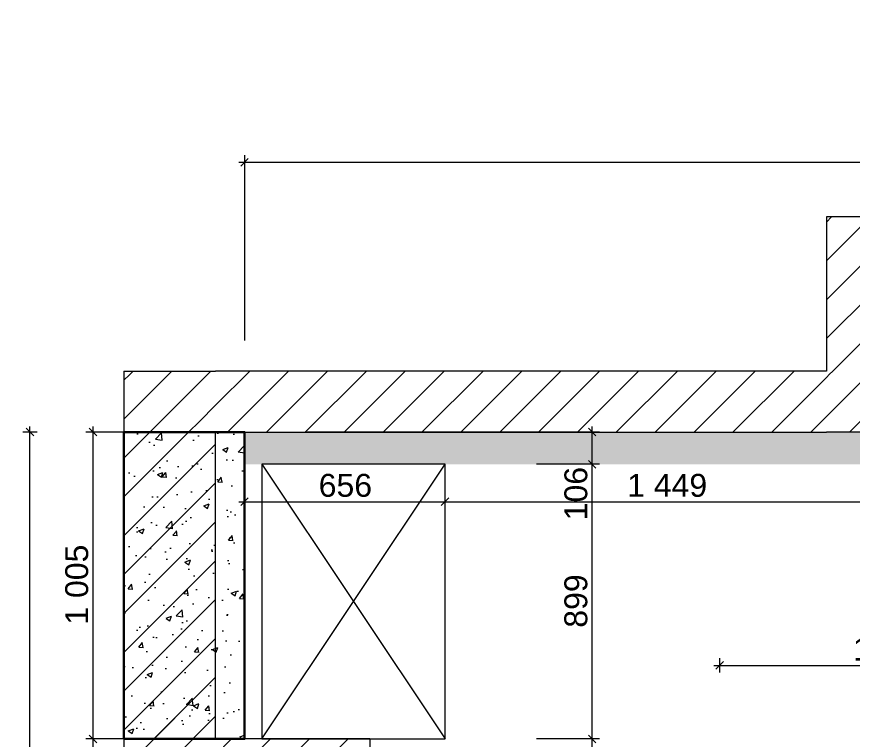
# Model space of a CAD drawing. Header units: millimetres. Extents: x 2336463 to 2579121, y 595385 to 778077.
# Drawn here: x 2495538 to 2498274, y 697094 to 699461 of the extents above; entities that cross this region are included whole.
import ezdxf

# ---------------------------------------------------------------- set-up
doc = ezdxf.new("R2010")
doc.units = ezdxf.units.MM
doc.header["$MEASUREMENT"] = 0
for name, color, linetype, lineweight in [('+комнаты_Ном._пера__100', 2, 'Continuous', 5), ('1 Планировка_Ном._пера__1', 7, 'Continuous', 13), ('сит план_Ном._пера__1', 7, 'Continuous', 13), ('сит план_Ном._пера__21', 7, 'Continuous', 30)]:
    doc.layers.add(name, color=color, linetype=linetype, lineweight=lineweight)
for name, color, linetype in [('1 Планировка', 7, 'Continuous'), ('1 Планировка размеры', 7, 'Continuous'), ('сит план', 7, 'Continuous')]:
    doc.layers.add(name, color=color, linetype=linetype)
for name, color, linetype, lineweight, true_color in [('1 Планировка размеры_Ном._пера__242', 7, 'Continuous', 13, 0x1b55b5), ('1 Планировка размеры_Ном._пера__58', 7, 'Continuous', 5, 0xdf0000), ('сит план_Ном._пера__87', 7, 'Continuous', 20, 0x6a6a6a)]:
    doc.layers.add(name, color=color, linetype=linetype, lineweight=lineweight, true_color=true_color)
doc.styles.add('СГЕНЕРИР_СТИЛЬ_1', font='arial.ttf')
doc.dimstyles.new('СГЕНЕРИР_СТИЛЬ__1', dxfattribs={"dimtxt": 75, "dimasz": 23.75, "dimexe": 0.18, "dimexo": 300, "dimgap": 0, "dimtad": 1, "dimtih": 1, "dimtoh": 1, "dimdec": 0, "dimzin": 0, "dimdsep": 46, "dimtxsty": 'СГЕНЕРИР_СТИЛЬ_1', "dimblk": 'ARROWHEAD_6', "dimblk1": 'ARROWHEAD_6', "dimblk2": 'ARROWHEAD_6', "dimcen": 0.09, "dimclrd": 256, "dimclre": 256, "dimclrt": 256, "dimazin": 0, "dimtfac": 1, "dimtdec": 4, "dimtmove": 0, "dimatfit": 3, "dimfxl": 0, "dimtolj": 1, "dimtzin": 0, "dimarcsym": 0})
doc.dimstyles.new('СГЕНЕРИР_СТИЛЬ__2', dxfattribs={"dimtxt": 75, "dimasz": 23.75, "dimexe": 0.18, "dimexo": 300, "dimgap": 0, "dimtad": 1, "dimdec": 0, "dimzin": 0, "dimdsep": 46, "dimtxsty": 'СГЕНЕРИР_СТИЛЬ_1', "dimblk": 'ARROWHEAD_6', "dimblk1": 'ARROWHEAD_6', "dimblk2": 'ARROWHEAD_6', "dimcen": 0.09, "dimclrd": 256, "dimclre": 256, "dimclrt": 256, "dimazin": 0, "dimtfac": 1, "dimtdec": 4, "dimtmove": 0, "dimatfit": 3, "dimfxl": 0, "dimtolj": 1, "dimtzin": 0, "dimarcsym": 0})
doc.dimstyles.new('СГЕНЕРИР_СТИЛЬ__7', dxfattribs={"dimtxt": 150, "dimasz": 23.75, "dimexe": 0.18, "dimexo": 300, "dimgap": 0, "dimtad": 1, "dimdec": 0, "dimzin": 0, "dimdsep": 46, "dimtxsty": 'СГЕНЕРИР_СТИЛЬ_1', "dimblk": 'ARROWHEAD_6', "dimblk1": 'ARROWHEAD_6', "dimblk2": 'ARROWHEAD_6', "dimcen": 0.09, "dimclrd": 256, "dimclre": 256, "dimclrt": 256, "dimazin": 0, "dimtfac": 1, "dimtdec": 4, "dimtmove": 0, "dimatfit": 3, "dimfxl": 0, "dimtolj": 1, "dimtzin": 0, "dimarcsym": 0})
pattern_1 = [(45, (2086872.015, 585813.69), (-63.639609, 63.639609), [])]

# ---------------------------------------------------------------- blocks, each defined once
blk = doc.blocks.new('Перекрытие_53', base_point=(2496940.3, 697095.3))
at = {"layer": '1 Планировка_Ном._пера__1', "color": 7, "linetype": 'Continuous', "lineweight": 13, "flags": 128}
blk.add_lwpolyline([(2496940.3, 697095.3), (2496940.3, 697994.8), (2496340.3, 697994.8), (2496340.3, 697095.3)], close=True, dxfattribs=at)
blk = doc.blocks.new('Стена_228', base_point=(2498188.9, 698805.1))
at = {"layer": 'сит план_Ном._пера__87', "linetype": 'Continuous', "lineweight": 20, "true_color": 0x6a6a6a}
h = blk.add_hatch(dxfattribs=at)
h.set_pattern_fill('Блоки_Бетонные_Эффективные', color=251, style=0, pattern_type=2)
h.set_pattern_definition(pattern_1)
h.paths.add_polyline_path([(2498388.9, 698300.3), (2498388.9, 698805.1), (2498188.9, 698805.1), (2498188.9, 698300.3)])
h = blk.add_hatch(dxfattribs=at)
h.set_pattern_fill('Блоки_Бетонные_Эффективные', color=251, style=0, pattern_type=2)
h.set_pattern_definition(pattern_1)
h.paths.add_polyline_path([(2498188.9, 698100.3), (2498388.9, 698100.3), (2498188.9, 698300.3)])
h = blk.add_hatch(dxfattribs=at)
h.set_pattern_fill('Блоки_Бетонные_Эффективные', color=251, style=0, pattern_type=2)
h.set_pattern_definition(pattern_1)
h.paths.add_polyline_path([(2498188.9, 698300.3), (2498388.9, 698100.3), (2498388.9, 698300.3)])
at = {"layer": 'сит план_Ном._пера__1', "color": 7, "linetype": 'Continuous', "lineweight": 13, "flags": 128}
for points in [[(2498188.9, 698805.1), (2498188.9, 698300.3)], [(2498388.9, 698805.1), (2498188.9, 698805.1)], [(2498388.9, 698100.3), (2498388.9, 698805.1)], [(2498388.9, 698100.3), (2498188.9, 698100.3)]]:
    blk.add_lwpolyline(points, dxfattribs=at)
blk = doc.blocks.new('Стена_229', base_point=(2498188.9, 698300.3))
at = {"layer": 'сит план_Ном._пера__87', "linetype": 'Continuous', "lineweight": 20, "true_color": 0x6a6a6a}
h = blk.add_hatch(dxfattribs=at)
h.set_pattern_fill('Блоки_Бетонные_Эффективные', color=251, style=0, pattern_type=2)
h.set_pattern_definition(pattern_1)
h.paths.add_polyline_path([(2498188.9, 698300.3), (2496188.9, 698300.3), (2496188.9, 698100.3), (2498188.9, 698100.3)])
at = {"layer": 'сит план_Ном._пера__1', "color": 7, "linetype": 'Continuous', "lineweight": 13, "flags": 128}
for points in [[(2498188.9, 698300.3), (2496188.9, 698300.3)], [(2496188.9, 698100.3), (2498188.9, 698100.3)]]:
    blk.add_lwpolyline(points, dxfattribs=at)
blk = doc.blocks.new('Стена_234', base_point=(2495888.9, 698100.3))
at = {"layer": 'сит план_Ном._пера__87', "linetype": 'Continuous', "lineweight": 20, "true_color": 0x6a6a6a}
h = blk.add_hatch(dxfattribs=at)
h.set_pattern_fill('Блоки_Бетонные_Эффективные', color=251, style=0, pattern_type=2)
h.set_pattern_definition(pattern_1)
h.paths.add_polyline_path([(2495888.9, 698100.3), (2495888.9, 697094.3), (2496188.9, 697094.3), (2496188.9, 698100.3)])
at = {"layer": 'сит план_Ном._пера__1', "color": 7, "linetype": 'Continuous', "lineweight": 13, "flags": 128}
for points in [[(2495888.9, 698100.3), (2495888.9, 697094.3)], [(2496188.9, 697094.3), (2496188.9, 698100.3)]]:
    blk.add_lwpolyline(points, dxfattribs=at)
blk = doc.blocks.new('Стена_235', base_point=(2495888.9, 698300.3))
at = {"layer": 'сит план_Ном._пера__87', "linetype": 'Continuous', "lineweight": 20, "true_color": 0x6a6a6a}
h = blk.add_hatch(dxfattribs=at)
h.set_pattern_fill('Блоки_Бетонные_Эффективные', color=251, style=0, pattern_type=2)
h.set_pattern_definition(pattern_1)
h.paths.add_polyline_path([(2495888.9, 698300.3), (2496188.9, 698100.3), (2496188.9, 698300.3)])
h = blk.add_hatch(dxfattribs=at)
h.set_pattern_fill('Блоки_Бетонные_Эффективные', color=251, style=0, pattern_type=2)
h.set_pattern_definition(pattern_1)
h.paths.add_polyline_path([(2496188.9, 698100.3), (2495888.9, 698300.3), (2495888.9, 698100.3)])
h = blk.add_hatch(dxfattribs=at)
h.set_pattern_fill('Блоки_Бетонные_Эффективные', color=251, style=0, pattern_type=2)
h.set_pattern_definition(pattern_1)
h.paths.add_polyline_path([(2495888.9, 698100.3), (2495888.9, 695050.3), (2496188.9, 695050.3), (2496188.9, 698100.3)])
at = {"layer": 'сит план_Ном._пера__1', "color": 7, "linetype": 'Continuous', "lineweight": 13, "flags": 128}
for points in [[(2495888.9, 698300.3), (2496188.9, 698300.3)], [(2495888.9, 698300.3), (2495888.9, 695050.3)], [(2496188.9, 697095.3), (2496188.9, 698100.3)]]:
    blk.add_lwpolyline(points, dxfattribs=at)
blk = doc.blocks.new('Стена_236', base_point=(2495888.9, 697095.3))
at = {"layer": 'сит план_Ном._пера__87', "linetype": 'Continuous', "lineweight": 20, "true_color": 0x6a6a6a}
h = blk.add_hatch(dxfattribs=at)
h.set_pattern_fill('Блоки_Бетонные_Эффективные', color=251, style=0, pattern_type=2)
h.set_pattern_definition(pattern_1)
h.paths.add_polyline_path([(2496593.9, 697095.3), (2496188.9, 697095.3), (2496188.9, 696995.3), (2496593.9, 696995.3)])
h = blk.add_hatch(dxfattribs=at)
h.set_pattern_fill('Блоки_Бетонные_Эффективные', color=251, style=0, pattern_type=2)
h.set_pattern_definition(pattern_1)
h.paths.add_polyline_path([(2496593.9, 696995.3), (2496693.9, 696995.3), (2496693.9, 697095.3)])
h = blk.add_hatch(dxfattribs=at)
h.set_pattern_fill('Блоки_Бетонные_Эффективные', color=251, style=0, pattern_type=2)
h.set_pattern_definition(pattern_1)
h.paths.add_polyline_path([(2496593.9, 697095.3), (2496593.9, 696995.3), (2496693.9, 697095.3)])
at = {"layer": 'сит план_Ном._пера__1', "color": 7, "linetype": 'Continuous', "lineweight": 13, "flags": 128}
for points in [[(2496693.9, 697095.3), (2496188.9, 697095.3)], [(2496693.9, 697095.3), (2496693.9, 696995.3)], [(2496188.9, 696995.3), (2496593.9, 696995.3)]]:
    blk.add_lwpolyline(points, dxfattribs=at)
blk = doc.blocks.new('*D2767', base_point=(2086872, 585813.7))
at = {"layer": '1 Планировка размеры_Ном._пера__242', "color": 152, "linetype": 'Continuous', "lineweight": 13, "true_color": 0x1b55b5}
for p, q in [((2497409.6, 697107.8), (2497434.6, 697082.8)), ((2497445.6, 697095.3), (2497240.3, 697095.3)), ((2497422.1, 696555.3), (2497422.1, 697095.3)), ((2497445.6, 696555.3), (2496993.9, 696555.3)), ((2497409.6, 696567.8), (2497434.6, 696542.8))]:
    blk.add_line(p, q, dxfattribs=at)
at = {"layer": '1 Планировка размеры_Ном._пера__242', "color": 152, "lineweight": 13, "true_color": 0x1b55b5, "insert": (2497407.1, 696739.9), "char_height": 75, "attachment_point": 7, "rotation": 90, "style": 'СГЕНЕРИР_СТИЛЬ_1'}
blk.add_mtext('\\A1;{\\pql;\\fArial|b0|i0|c204|p38;540}', dxfattribs=at)
blk = doc.blocks.new('ARROWHEAD_6')
at = {"color": 0, "linetype": 'Continuous', "lineweight": 0}
for p, q in [((0, 0), (-1, 0)), ((-0.5, -0.5), (0.5, 0.5))]:
    blk.add_line(p, q, dxfattribs=at)
blk = doc.blocks.new('*D2768', base_point=(2086872, 585813.7))
at = {"layer": '1 Планировка размеры_Ном._пера__242', "color": 152, "linetype": 'Continuous', "lineweight": 13, "true_color": 0x1b55b5}
for p, q in [((2497409.6, 698007.3), (2497434.6, 697982.3)), ((2497445.6, 697994.8), (2497240.3, 697994.8)), ((2497422.1, 697095.3), (2497422.1, 697994.8)), ((2497409.6, 697107.8), (2497434.6, 697082.8)), ((2497445.6, 697095.3), (2497240.3, 697095.3))]:
    blk.add_line(p, q, dxfattribs=at)
at = {"layer": '1 Планировка размеры_Ном._пера__242', "color": 152, "lineweight": 13, "true_color": 0x1b55b5, "char_height": 75, "attachment_point": 7, "rotation": 90, "style": 'СГЕНЕРИР_СТИЛЬ_1'}
for s, insert in [('\\A1;{\\pql;\\fArial|b0|i0|c204|p38;106}', (2497407.1, 697811.5)), ('\\A1;{\\pql;\\fArial|b0|i0|c204|p38;899}', (2497407.1, 697459.7))]:
    blk.add_mtext(s, dxfattribs=dict(at, insert=insert))
blk = doc.blocks.new('*D2769', base_point=(2086872, 585813.7))
at = {"layer": '1 Планировка размеры_Ном._пера__242', "color": 152, "linetype": 'Continuous', "lineweight": 13, "true_color": 0x1b55b5}
for p, q in [((2497434.6, 698087.8), (2497409.6, 698112.8)), ((2497422.1, 698100.3), (2497422.1, 698119)), ((2497445.6, 698100.3), (2496488.9, 698100.3)), ((2497422.1, 697994.8), (2497422.1, 698100.3)), ((2497409.6, 698007.3), (2497434.6, 697982.3)), ((2497445.6, 697994.8), (2497240.3, 697994.8))]:
    blk.add_line(p, q, dxfattribs=at)
blk = doc.blocks.new('*D2792', base_point=(2086872, 585813.7))
at = {"layer": '1 Планировка размеры_Ном._пера__242', "color": 152, "linetype": 'Continuous', "lineweight": 13, "true_color": 0x1b55b5}
for p, q in [((2497852, 697348.7), (2497827, 697323.7)), ((2497839.5, 697312.8), (2497839.5, 697359.6)), ((2498957, 697323.7), (2498982, 697348.7)), ((2498969.5, 697312.8), (2498969.5, 697359.6)), ((2497820.7, 697336.2), (2497839.5, 697336.2)), ((2497839.5, 697336.2), (2498969.5, 697336.2)), ((2498969.5, 697336.2), (2498988.2, 697336.2))]:
    blk.add_line(p, q, dxfattribs=at)
at = {"layer": '1 Планировка размеры_Ном._пера__242', "color": 152, "lineweight": 13, "true_color": 0x1b55b5, "insert": (2498276.2, 697351.2), "char_height": 75, "attachment_point": 7, "style": 'СГЕНЕРИР_СТИЛЬ_1'}
blk.add_mtext('\\A1;{\\pql;\\fArial|b0|i0|c204|p38;1\xa0130}', dxfattribs=at)
blk = doc.blocks.new('*D2798', base_point=(2086872, 585813.7))
at = {"layer": '1 Планировка размеры_Ном._пера__242', "color": 152, "linetype": 'Continuous', "lineweight": 13, "true_color": 0x1b55b5}
for p, q in [((2495775.5, 697107.8), (2495800.5, 697082.8)), ((2496393.9, 697095.3), (2495764.6, 697095.3)), ((2495788, 696555.3), (2495788, 697095.3)), ((2496393.9, 696555.3), (2495764.6, 696555.3)), ((2495775.5, 696567.8), (2495800.5, 696542.8))]:
    blk.add_line(p, q, dxfattribs=at)
at = {"layer": '1 Планировка размеры_Ном._пера__242', "color": 152, "lineweight": 13, "true_color": 0x1b55b5, "insert": (2495773, 696739.9), "char_height": 75, "attachment_point": 7, "rotation": 90, "style": 'СГЕНЕРИР_СТИЛЬ_1'}
blk.add_mtext('\\A1;{\\pql;\\fArial|b0|i0|c204|p38;540}', dxfattribs=at)
blk = doc.blocks.new('*D2799', base_point=(2086872, 585813.7))
at = {"layer": '1 Планировка размеры_Ном._пера__242', "color": 152, "linetype": 'Continuous', "lineweight": 13, "true_color": 0x1b55b5}
for p, q in [((2495800.5, 698087.8), (2495775.5, 698112.8)), ((2495788, 698100.3), (2495788, 698119)), ((2495888.9, 698100.3), (2495764.6, 698100.3)), ((2495788, 697095.3), (2495788, 698100.3)), ((2495775.5, 697107.8), (2495800.5, 697082.8)), ((2496393.9, 697095.3), (2495764.6, 697095.3))]:
    blk.add_line(p, q, dxfattribs=at)
at = {"layer": '1 Планировка размеры_Ном._пера__242', "color": 152, "lineweight": 13, "true_color": 0x1b55b5, "insert": (2495773, 697469.6), "char_height": 75, "attachment_point": 7, "rotation": 90, "style": 'СГЕНЕРИР_СТИЛЬ_1'}
blk.add_mtext('\\A1;{\\pql;\\fArial|b0|i0|c204|p38;1\xa0005}', dxfattribs=at)
blk = doc.blocks.new('*D2803', base_point=(2086872, 585813.7))
at = {"layer": '1 Планировка размеры_Ном._пера__242', "color": 152, "linetype": 'Continuous', "lineweight": 13, "true_color": 0x1b55b5}
for p, q in [((2496283.9, 697848.9), (2496283.9, 697895.8)), ((2496940.3, 697848.9), (2496940.3, 697895.8)), ((2496265.1, 697872.4), (2496283.9, 697872.4)), ((2496296.4, 697884.9), (2496271.4, 697859.9)), ((2496283.9, 697872.4), (2496940.3, 697872.4)), ((2496952.8, 697884.9), (2496927.8, 697859.9))]:
    blk.add_line(p, q, dxfattribs=at)
at = {"layer": '1 Планировка размеры_Ном._пера__242', "color": 152, "lineweight": 13, "true_color": 0x1b55b5, "insert": (2496526.7, 697887.4), "char_height": 75, "attachment_point": 7, "style": 'СГЕНЕРИР_СТИЛЬ_1'}
blk.add_mtext('\\A1;{\\pql;\\fArial|b0|i0|c204|p38;656}', dxfattribs=at)
blk = doc.blocks.new('*D2804', base_point=(2086872, 585813.7))
at = {"layer": '1 Планировка размеры_Ном._пера__242', "color": 152, "linetype": 'Continuous', "lineweight": 13, "true_color": 0x1b55b5}
for p, q in [((2496940.3, 697848.9), (2496940.3, 697895.8)), ((2498388.9, 697848.9), (2498388.9, 697895.8)), ((2496952.8, 697884.9), (2496927.8, 697859.9)), ((2496940.3, 697872.4), (2498388.9, 697872.4)), ((2498401.4, 697884.9), (2498376.4, 697859.9))]:
    blk.add_line(p, q, dxfattribs=at)
at = {"layer": '1 Планировка размеры_Ном._пера__242', "color": 152, "lineweight": 13, "true_color": 0x1b55b5, "insert": (2497536.4, 697887.4), "char_height": 75, "attachment_point": 7, "style": 'СГЕНЕРИР_СТИЛЬ_1'}
blk.add_mtext('\\A1;{\\pql;\\fArial|b0|i0|c204|p38;1\xa0449}', dxfattribs=at)
blk = doc.blocks.new('*D2814', base_point=(2086872, 585813.7))
at = {"layer": '1 Планировка размеры_Ном._пера__242', "color": 152, "linetype": 'Continuous', "lineweight": 13, "true_color": 0x1b55b5}
for p, q in [((2496296.4, 698995.8), (2496271.4, 698970.8)), ((2496283.9, 699006.7), (2496283.9, 698400.3)), ((2504865, 698970.6), (2504890, 698995.6)), ((2504877.5, 699006.6), (2504877.5, 698959.7)), ((2496283.9, 698983.3), (2496265.2, 698983.3)), ((2504877.5, 698983.1), (2496283.9, 698983.3)), ((2504896.2, 698983.1), (2504877.5, 698983.1))]:
    blk.add_line(p, q, dxfattribs=at)
at = {"layer": '1 Планировка размеры_Ном._пера__58', "color": 12, "lineweight": 5, "true_color": 0xdf0000, "insert": (2500324.2, 699013.2), "char_height": 150, "attachment_point": 7, "rotation": 359.9989, "style": 'СГЕНЕРИР_СТИЛЬ_1'}
blk.add_mtext('\\A1;{\\pql;\\fArial|b0|i0|c204|p38;8\xa0594}', dxfattribs=at)
blk = doc.blocks.new('*D2821', base_point=(2086872, 585813.7))
at = {"layer": '1 Планировка размеры_Ном._пера__242', "color": 152, "linetype": 'Continuous', "lineweight": 13, "true_color": 0x1b55b5}
for p, q in [((2495594.1, 698087.8), (2495569.1, 698112.8)), ((2495581.6, 698100.3), (2495581.6, 698119)), ((2495605.1, 698100.3), (2495558.2, 698100.3)), ((2495581.6, 693810.3), (2495581.6, 698100.3)), ((2495569.1, 693822.8), (2495594.1, 693797.8)), ((2495678.9, 693810.3), (2495558.2, 693810.3)), ((2495581.6, 693791.5), (2495581.6, 693810.3))]:
    blk.add_line(p, q, dxfattribs=at)
at = {"layer": '1 Планировка размеры_Ном._пера__58', "color": 12, "lineweight": 5, "true_color": 0xdf0000, "insert": (2495551.6, 695698.8), "char_height": 150, "attachment_point": 7, "rotation": 90, "style": 'СГЕНЕРИР_СТИЛЬ_1'}
blk.add_mtext('\\A1;{\\pql;\\fArial|b0|i0|c204|p38;4\xa0290}', dxfattribs=at)

msp = doc.modelspace()

# ---------------------------------------------------------------- hatches: boundary and pattern name
at = {"layer": '+комнаты_Ном._пера__100', "linetype": 'Continuous', "lineweight": 5}
msp.add_hatch(color=2, dxfattribs=at).paths.add_polyline_path([(2502034.1, 698099.8), (2496283.9, 698099.8), (2496283.9, 697994.8), (2502034.1, 697994.8)])
at = {"layer": 'сит план_Ном._пера__1', "linetype": 'Continuous', "lineweight": 13}
h = msp.add_hatch(dxfattribs=at)
h.set_pattern_fill('AR_CONC', style=0, pattern_type=2)
h.set_pattern_definition([(50, (2086872.01, 585813.69), (-182.18467, 15.939086), [19.05, -209.55]), (355, (2086872.01, 585813.69), (-35.24342, 191.056845), [15.24, -167.640584]), (100.451445, (2086887.2, 585812.36), (146.94125, 175.11775), [16.19001, -178.090245]), (46.1842, (2086872.01, 585864.49), (-271.07904, 42.04233), [28.575, -314.325]), (96.63556, (2086894.6, 585860.98), (237.40413, 247.42612), [24.28502, -267.1356]), (351.18415, (2086872.01, 585864.49), (237.40413, 247.42612), [22.85997, -251.45973]), (21, (2086897.41, 585851.79), (-151.61439, 102.2652), [19.05, -209.55]), (326, (2086897.41, 585851.79), (61.80203, 184.18797), [15.24, -167.64]), (71.451445, (2086910.05, 585843.26), (213.41642, 81.92277), [16.19001, -178.08994]), (37.5, (2086872.015, 585813.686), (3.088603, 84.555039), [0, -165.608, 0, -170.18, 0, -168.275]), (7.5, (2086872.015, 585813.69), (66.819663, 100.180575), [0, -97.028, 0, -161.798, 0, -64.135]), (327.5, (2086815.37, 585813.686), (-135.590595, 5.728744), [0, -63.5, 0, -198.12, 0, -262.89]), (317.5, (2086789.97, 585813.69), (148.12918, 25.42649), [0, -82.55, 0, -131.572, 0, -186.69])])
h.paths.add_polyline_path([(2495888.9, 698100.3), (2496283.9, 698100.3), (2496283.9, 697095.7), (2495888.9, 697095.7)])

# ---------------------------------------------------------------- linework, layer by layer
at = {"layer": '1 Планировка_Ном._пера__1', "color": 7, "linetype": 'Continuous', "lineweight": 13}
for p, q in [((2496340.3, 697994.8), (2496940.3, 697095.3)), ((2496340.3, 697095.3), (2496940.3, 697994.8))]:
    msp.add_line(p, q, dxfattribs=at)
at = {"layer": 'сит план_Ном._пера__21', "color": 7, "linetype": 'Continuous', "lineweight": 30, "flags": 128}
msp.add_lwpolyline([(2495888.9, 698100.3), (2496283.9, 698100.3), (2496283.9, 697095.7), (2495888.9, 697095.7)], close=True, dxfattribs=at)

# ---------------------------------------------------------------- block references
at = {"layer": '1 Планировка', "color": 7, "linetype": 'Continuous', "lineweight": 13}
msp.add_blockref('Перекрытие_53', (2496940.3, 697095.3), dxfattribs=at)
at = {"layer": 'сит план', "color": 7, "lineweight": 13}
for name, p in [('Стена_228', (2498188.9, 698805.1)), ('Стена_235', (2495888.9, 698300.3)), ('Стена_229', (2498188.9, 698300.3)), ('Стена_234', (2495888.9, 698100.3)), ('Стена_236', (2495888.9, 697095.3))]:
    msp.add_blockref(name, p, dxfattribs=at)

# ---------------------------------------------------------------- dimensions: what is measured, and where the dimension line sits
at = {"layer": '1 Планировка размеры', "color": 152, "linetype": 'Continuous', "lineweight": 13, "true_color": 0x1b55b5}
for base, p1, p2, angle, dimstyle, picture, middle, turn in [((2496283.9, 698983.3), (2504877.5, 698079.9), (2496283.9, 698100.3), 179.9989, 'СГЕНЕРИР_СТИЛЬ__7', '*D2814', (2500581.9, 699088.2), 359.9989), ((2495581.6, 698100.3), (2498001.4, 693810.3), (2497288.9, 698100.3), 90, 'СГЕНЕРИР_СТИЛЬ__7', '*D2821', (2495476.6, 695956.5), 90), ((2495788, 698100.3), (2496693.9, 697095.3), (2496188.9, 698100.3), 90, 'СГЕНЕРИР_СТИЛЬ__2', '*D2799', (2495735.5, 697598.4), 90), ((2497422.1276, 698100.2836), (2496940.3321, 697994.7684), (2496188.8958, 698100.2836), 90, 'СГЕНЕРИР_СТИЛЬ__2', '*D2769', (2497369.6276, 697897.2897), 90), ((2497422.1276, 697994.7684), (2496940.3321, 697095.2836), (2496940.3321, 697994.7684), 90, 'СГЕНЕРИР_СТИЛЬ__2', '*D2768', (2497369.6276, 697545.419), 90), ((2495788, 697095.3), (2496693.9, 696555.3), (2496693.9, 697095.3), 90, 'СГЕНЕРИР_СТИЛЬ__2', '*D2798', (2495735.5, 696825.7), 90), ((2497422.1, 697095.3), (2496693.9, 696555.3), (2496940.3, 697095.3), 90, 'СГЕНЕРИР_СТИЛЬ__2', '*D2767', (2497369.6, 696825.7), 90)]:
    dim = msp.add_linear_dim(base=base, p1=p1, p2=p2, angle=angle, dimstyle=dimstyle, dxfattribs=at)
    dim.commit()
    dim.dimension.update_dxf_attribs({"geometry": picture, "text_midpoint": middle, "dimtype": 160, "text_rotation": turn})
for base, p1, p2, picture, middle in [((2498388.9, 697872.4), (2496940.3, 697994.8), (2498388.9, 698100.3), '*D2804', (2497665.2, 697924.9)), ((2496940.3, 697872.4), (2496283.9, 698099.8), (2496940.3, 697994.8), '*D2803', (2496612.5, 697924.9)), ((2498969.5, 697336.2), (2497839.5, 697094.3), (2498969.5, 697094.3), '*D2792', (2498405.1, 697388.7))]:
    dim = msp.add_linear_dim(base=base, p1=p1, p2=p2, dimstyle='СГЕНЕРИР_СТИЛЬ__1', dxfattribs=at)
    dim.commit()
    dim.dimension.update_dxf_attribs({"geometry": picture, "text_midpoint": middle, "dimtype": 160})

doc.saveas('drawing.dxf')
